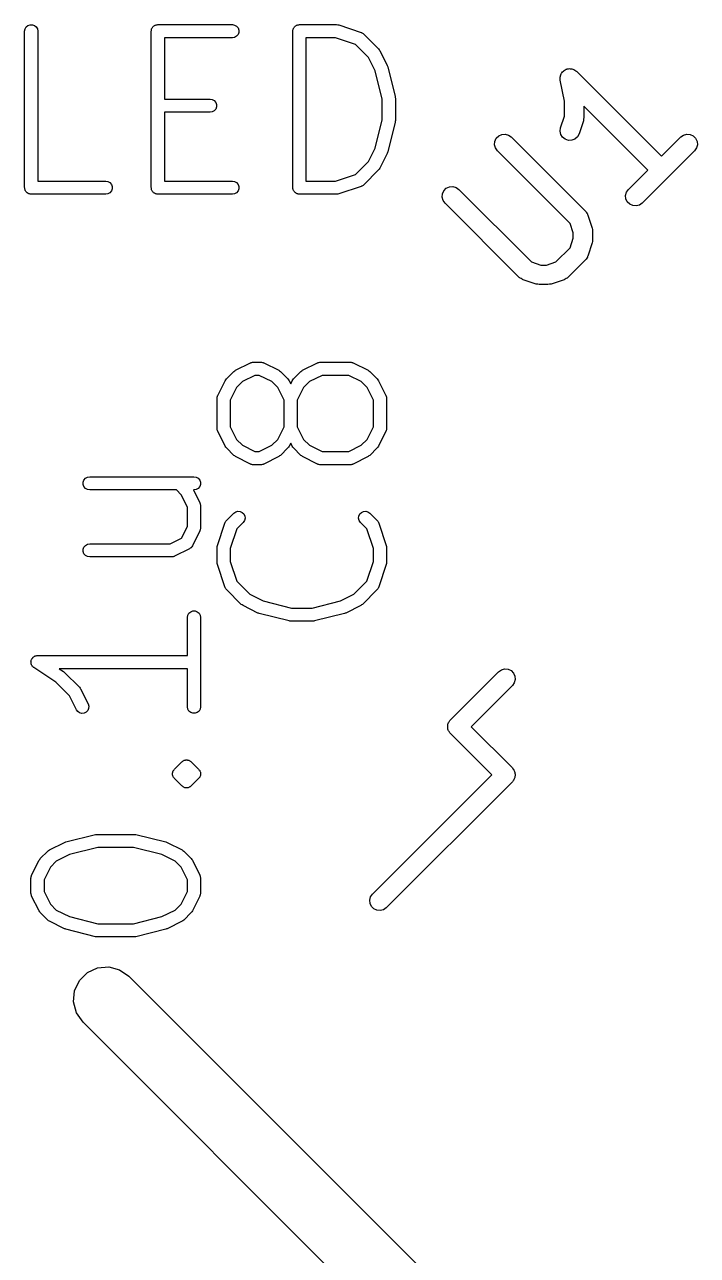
# Model space of a CAD drawing. Extents: x 0 to 76, y -93 to 16.
# Drawn here: x 15.54 to 20.72, y -75.58 to -66.09 of the extents above; entities that cross this region are included whole.
import ezdxf

# ---------------------------------------------------------------- set-up
doc = ezdxf.new("R2010")
doc.units = 0
doc.header["$MEASUREMENT"] = 0
doc.layers.add('BLACK', color=7, linetype='CONTINUOUS')

msp = doc.modelspace()

# ---------------------------------------------------------------- linework, layer by layer
at = {"layer": 'Black'}
for p, q in [((15.5365, -66.136), (15.5395, -66.1187)), ((15.5365, -67.3425), (15.5365, -66.136)), ((15.5395, -66.1187), (15.5483, -66.1034)), ((15.5483, -66.1034), (15.5619, -66.0921)), ((15.5619, -66.0921), (15.5784, -66.086)), ((15.5784, -66.086), (15.5961, -66.086)), ((15.5961, -66.086), (15.6127, -66.0921)), ((15.6127, -66.0921), (15.6262, -66.1034)), ((15.6262, -66.1034), (15.635, -66.1187)), ((15.635, -66.1187), (15.6381, -66.136)), ((15.6381, -66.136), (15.6381, -67.2917)), ((16.5132, -66.136), (16.5139, -66.1317)), ((16.5132, -67.3425), (16.5132, -66.136)), ((16.5139, -66.1272), (16.5154, -66.1231)), ((16.5139, -66.1317), (16.5139, -66.1272)), ((16.5154, -66.1231), (16.5162, -66.1187)), ((16.5162, -66.1187), (16.5184, -66.1148)), ((16.5184, -66.1148), (16.52, -66.1106)), ((16.52, -66.1106), (16.5228, -66.1072)), ((16.5228, -66.1072), (16.525, -66.1034)), ((16.525, -66.1034), (16.5284, -66.1005)), ((16.5284, -66.1005), (16.5313, -66.0971)), ((16.5313, -66.0971), (16.5351, -66.0949)), ((16.5351, -66.0949), (16.5386, -66.0921)), ((16.5386, -66.0921), (16.5427, -66.0905)), ((16.5427, -66.0905), (16.5466, -66.0883)), ((16.5466, -66.0883), (16.551, -66.0875)), ((16.551, -66.0875), (16.5551, -66.086)), ((16.5551, -66.086), (16.5596, -66.086)), ((16.5596, -66.086), (16.564, -66.0852)), ((16.564, -66.0852), (17.1385, -66.0852)), ((17.1385, -66.0852), (17.1559, -66.0883)), ((17.1559, -66.0883), (17.1711, -66.0971)), ((17.1711, -66.0971), (17.1825, -66.1106)), ((17.1825, -66.1106), (17.1885, -66.1272)), ((17.1885, -66.1449), (17.1825, -66.1614)), ((17.1885, -66.1272), (17.1885, -66.1449)), ((17.6047, -66.136), (17.6055, -66.1317)), ((17.6047, -67.3425), (17.6047, -66.136)), ((17.6055, -66.1272), (17.607, -66.1231)), ((17.6055, -66.1317), (17.6055, -66.1272)), ((17.607, -66.1231), (17.6078, -66.1187)), ((17.6078, -66.1187), (17.61, -66.1148)), ((17.61, -66.1148), (17.6116, -66.1106)), ((17.6116, -66.1106), (17.6144, -66.1072)), ((17.6144, -66.1072), (17.6166, -66.1034)), ((17.6166, -66.1034), (17.62, -66.1005)), ((17.62, -66.1005), (17.6229, -66.0971)), ((17.6229, -66.0971), (17.6267, -66.0949)), ((17.6267, -66.0949), (17.6301, -66.0921)), ((17.6301, -66.0921), (17.6343, -66.0905)), ((17.6343, -66.0905), (17.6382, -66.0883)), ((17.6382, -66.0883), (17.6425, -66.0875)), ((17.6425, -66.0875), (17.6467, -66.086)), ((17.6467, -66.086), (17.6512, -66.086)), ((17.6512, -66.086), (17.6555, -66.0852)), ((17.6555, -66.0852), (17.9428, -66.0852)), ((17.9428, -66.0852), (17.9508, -66.0867)), ((17.9508, -66.0867), (17.9589, -66.0879)), ((17.9589, -66.0879), (18.1312, -66.1453)), ((18.1312, -66.1453), (18.1338, -66.1467)), ((18.1338, -66.1467), (18.1366, -66.1475)), ((18.1366, -66.1475), (18.1415, -66.1509)), ((18.1415, -66.1509), (18.1467, -66.1537)), ((18.1467, -66.1537), (18.1487, -66.1559)), ((18.1487, -66.1559), (18.1511, -66.1576)), ((18.1511, -66.1576), (18.266, -66.2725)), ((17.1385, -66.1868), (16.6148, -66.1868)), ((16.6148, -66.1868), (16.6148, -66.6598)), ((17.1559, -66.1838), (17.1385, -66.1868)), ((17.1711, -66.175), (17.1559, -66.1838)), ((17.1825, -66.1614), (17.1711, -66.175)), ((17.7063, -66.1868), (17.7063, -67.2917)), ((17.9346, -66.1868), (17.7063, -66.1868)), ((18.0877, -66.2379), (17.9346, -66.1868)), ((18.1883, -66.3385), (18.0877, -66.2379)), ((18.2396, -66.441), (18.1883, -66.3385)), ((18.266, -66.2725), (18.2707, -66.2792)), ((18.2707, -66.2792), (18.2755, -66.2857)), ((18.2755, -66.2857), (18.333, -66.4006)), ((18.2942, -66.6594), (18.2396, -66.441)), ((18.333, -66.4006), (18.3345, -66.4059)), ((18.3345, -66.4059), (18.3368, -66.411)), ((18.3368, -66.411), (18.3943, -66.6408)), ((19.6854, -66.4504), (19.691, -66.4434)), ((19.691, -66.4434), (19.6946, -66.4412)), ((19.6946, -66.4412), (19.6975, -66.4383)), ((19.6975, -66.4383), (19.7056, -66.4345)), ((19.7056, -66.4345), (19.7133, -66.4299)), ((19.7133, -66.4299), (19.7173, -66.4291)), ((19.7173, -66.4291), (19.7211, -66.4273)), ((19.7211, -66.4273), (19.73, -66.4265)), ((19.73, -66.4265), (19.7388, -66.4248)), ((19.7388, -66.4248), (19.7429, -66.4254)), ((19.7429, -66.4254), (19.7471, -66.425)), ((19.7471, -66.425), (19.7557, -66.4273)), ((19.7557, -66.4273), (19.7646, -66.4287)), ((19.7646, -66.4287), (19.7682, -66.4307)), ((19.7682, -66.4307), (19.7722, -66.4318)), ((19.7722, -66.4318), (19.7796, -66.4369)), ((19.7796, -66.4369), (19.7874, -66.4412)), ((19.7874, -66.4412), (19.7902, -66.4443)), ((19.6658, -66.5063), (19.6666, -66.4974)), ((19.6669, -66.5103), (19.6658, -66.5063)), ((19.6664, -66.4884), (19.6677, -66.4845)), ((19.6666, -66.4974), (19.6664, -66.4884)), ((19.667, -66.5145), (19.6669, -66.5103)), ((19.6992, -66.6755), (19.667, -66.5145)), ((19.6677, -66.4845), (19.6681, -66.4803)), ((19.6681, -66.4803), (19.6719, -66.4722)), ((19.6719, -66.4722), (19.6747, -66.4637)), ((19.6747, -66.4637), (19.6773, -66.4605)), ((19.6773, -66.4605), (19.6791, -66.4567)), ((19.6791, -66.4567), (19.6854, -66.4504)), ((19.7902, -66.4443), (19.7936, -66.4467)), ((19.7936, -66.4467), (20.4476, -67.1008)), ((16.6148, -66.6598), (16.9661, -66.6598)), ((16.9661, -66.6598), (16.9835, -66.6628)), ((16.9835, -66.6628), (16.9988, -66.6717)), ((16.9988, -66.6717), (17.0101, -66.6852)), ((17.0101, -66.6852), (17.0161, -66.7017)), ((17.0161, -66.7194), (17.0101, -66.736)), ((17.0161, -66.7017), (17.0161, -66.7194)), ((18.2942, -66.8192), (18.2942, -66.6594)), ((18.3943, -66.6408), (18.3947, -66.647)), ((18.3947, -66.647), (18.3958, -66.6531)), ((18.3958, -66.6531), (18.3958, -66.8255)), ((19.6992, -66.7906), (19.6992, -66.6755)), ((20.3416, -67.2069), (19.8492, -66.7145)), ((19.8492, -66.7145), (19.8492, -66.8028)), ((16.9661, -66.7614), (16.6148, -66.7614)), ((16.6148, -66.7614), (16.6148, -67.2917)), ((16.9835, -66.7583), (16.9661, -66.7614)), ((16.9988, -66.7495), (16.9835, -66.7583)), ((17.0101, -66.736), (16.9988, -66.7495)), ((18.2396, -67.0376), (18.2942, -66.8192)), ((19.6694, -66.8801), (19.6992, -66.7906)), ((19.8471, -66.8146), (19.8453, -66.8265)), ((19.8492, -66.8028), (19.8471, -66.8146)), ((18.3943, -66.8378), (18.3368, -67.0676)), ((18.3947, -66.8316), (18.3943, -66.8378)), ((18.3958, -66.8255), (18.3947, -66.8316)), ((19.6656, -66.9059), (19.6694, -66.8801)), ((19.6708, -66.9314), (19.6656, -66.9059)), ((19.8453, -66.8265), (19.8117, -66.9275)), ((19.1607, -67.0114), (19.163, -66.9854)), ((19.1675, -67.0365), (19.1607, -67.0114)), ((19.163, -66.9854), (19.174, -66.9618)), ((19.174, -66.9618), (19.1924, -66.9434)), ((19.1924, -66.9434), (19.216, -66.9324)), ((19.216, -66.9324), (19.242, -66.9301)), ((19.242, -66.9301), (19.2671, -66.9368)), ((19.2671, -66.9368), (19.2885, -66.9518)), ((19.2885, -66.9518), (19.8609, -67.5242)), ((19.6844, -66.9536), (19.6708, -66.9314)), ((19.7048, -66.9698), (19.6844, -66.9536)), ((19.7295, -66.978), (19.7048, -66.9698)), ((19.7556, -66.9773), (19.7295, -66.978)), ((19.7798, -66.9677), (19.7556, -66.9773)), ((19.7993, -66.9504), (19.7798, -66.9677)), ((19.8117, -66.9275), (19.7993, -66.9504)), ((20.4476, -67.1008), (20.5966, -66.9518)), ((20.5966, -66.9518), (20.618, -66.9368)), ((20.618, -66.9368), (20.6431, -66.9301)), ((20.6431, -66.9301), (20.6691, -66.9324)), ((20.6691, -66.9324), (20.6927, -66.9434)), ((20.6927, -66.9434), (20.7111, -66.9618)), ((20.7111, -66.9618), (20.7221, -66.9854)), ((20.7244, -67.0114), (20.7176, -67.0365)), ((20.7221, -66.9854), (20.7244, -67.0114)), ((18.1883, -67.1401), (18.2396, -67.0376)), ((18.333, -67.078), (18.2755, -67.1929)), ((18.3345, -67.0727), (18.333, -67.078)), ((18.3368, -67.0676), (18.3345, -67.0727)), ((19.1824, -67.0579), (19.1675, -67.0365)), ((19.7423, -67.6178), (19.1824, -67.0579)), ((20.7027, -67.0579), (20.2986, -67.4619)), ((20.7176, -67.0365), (20.7027, -67.0579)), ((18.0877, -67.2407), (18.1883, -67.1401)), ((18.2707, -67.1994), (18.266, -67.2061)), ((18.2755, -67.1929), (18.2707, -67.1994)), ((15.6381, -67.2917), (16.1618, -67.2917)), ((16.1618, -67.2917), (16.1792, -67.2948)), ((16.1792, -67.2948), (16.1944, -67.3036)), ((16.6148, -67.2917), (17.1385, -67.2917)), ((17.1385, -67.2917), (17.1559, -67.2948)), ((17.1559, -67.2948), (17.1711, -67.3036)), ((17.7063, -67.2917), (17.9346, -67.2917)), ((17.9346, -67.2917), (18.0877, -67.2407)), ((18.266, -67.2061), (18.1511, -67.321)), ((20.1926, -67.3558), (20.3416, -67.2069)), ((15.5372, -67.3469), (15.5365, -67.3425)), ((15.5372, -67.3514), (15.5372, -67.3469)), ((15.5388, -67.3555), (15.5372, -67.3514)), ((15.5395, -67.3599), (15.5388, -67.3555)), ((15.5417, -67.3638), (15.5395, -67.3599)), ((15.5433, -67.3679), (15.5417, -67.3638)), ((15.5461, -67.3714), (15.5433, -67.3679)), ((15.5483, -67.3752), (15.5461, -67.3714)), ((15.5518, -67.3781), (15.5483, -67.3752)), ((15.5546, -67.3815), (15.5518, -67.3781)), ((15.5585, -67.3837), (15.5546, -67.3815)), ((15.5619, -67.3865), (15.5585, -67.3837)), ((15.566, -67.3881), (15.5619, -67.3865)), ((15.5699, -67.3903), (15.566, -67.3881)), ((15.5743, -67.3911), (15.5699, -67.3903)), ((15.5784, -67.3926), (15.5743, -67.3911)), ((15.5829, -67.3926), (15.5784, -67.3926)), ((15.5873, -67.3933), (15.5829, -67.3926)), ((16.1792, -67.3903), (16.1618, -67.3933)), ((16.1944, -67.3815), (16.1792, -67.3903)), ((16.1944, -67.3036), (16.2058, -67.3171)), ((16.2058, -67.3679), (16.1944, -67.3815)), ((16.2058, -67.3171), (16.2118, -67.3337)), ((16.2118, -67.3514), (16.2058, -67.3679)), ((16.2118, -67.3337), (16.2118, -67.3514)), ((16.5139, -67.3469), (16.5132, -67.3425)), ((16.5139, -67.3514), (16.5139, -67.3469)), ((16.5154, -67.3555), (16.5139, -67.3514)), ((16.5162, -67.3599), (16.5154, -67.3555)), ((16.5184, -67.3638), (16.5162, -67.3599)), ((16.52, -67.3679), (16.5184, -67.3638)), ((16.5228, -67.3714), (16.52, -67.3679)), ((16.525, -67.3752), (16.5228, -67.3714)), ((16.5284, -67.3781), (16.525, -67.3752)), ((16.5313, -67.3815), (16.5284, -67.3781)), ((16.5351, -67.3837), (16.5313, -67.3815)), ((16.5386, -67.3865), (16.5351, -67.3837)), ((16.5427, -67.3881), (16.5386, -67.3865)), ((16.5466, -67.3903), (16.5427, -67.3881)), ((16.551, -67.3911), (16.5466, -67.3903)), ((16.5551, -67.3926), (16.551, -67.3911)), ((16.5596, -67.3926), (16.5551, -67.3926)), ((16.564, -67.3933), (16.5596, -67.3926)), ((17.1559, -67.3903), (17.1385, -67.3933)), ((17.1711, -67.3815), (17.1559, -67.3903)), ((17.1711, -67.3036), (17.1825, -67.3171)), ((17.1825, -67.3679), (17.1711, -67.3815)), ((17.1825, -67.3171), (17.1885, -67.3337)), ((17.1885, -67.3514), (17.1825, -67.3679)), ((17.1885, -67.3337), (17.1885, -67.3514)), ((17.6055, -67.3469), (17.6047, -67.3425)), ((17.6055, -67.3514), (17.6055, -67.3469)), ((17.607, -67.3555), (17.6055, -67.3514)), ((17.6078, -67.3599), (17.607, -67.3555)), ((17.61, -67.3638), (17.6078, -67.3599)), ((17.6116, -67.3679), (17.61, -67.3638)), ((17.6144, -67.3714), (17.6116, -67.3679)), ((17.6166, -67.3752), (17.6144, -67.3714)), ((17.62, -67.3781), (17.6166, -67.3752)), ((17.6229, -67.3815), (17.62, -67.3781)), ((17.6267, -67.3837), (17.6229, -67.3815)), ((17.6301, -67.3865), (17.6267, -67.3837)), ((17.6343, -67.3881), (17.6301, -67.3865)), ((17.6382, -67.3903), (17.6343, -67.3881)), ((17.6425, -67.3911), (17.6382, -67.3903)), ((17.6467, -67.3926), (17.6425, -67.3911)), ((17.6512, -67.3926), (17.6467, -67.3926)), ((17.6555, -67.3933), (17.6512, -67.3926)), ((17.9508, -67.3919), (17.9428, -67.3933)), ((17.9589, -67.3907), (17.9508, -67.3919)), ((18.1312, -67.3333), (17.9589, -67.3907)), ((18.1338, -67.3319), (18.1312, -67.3333)), ((18.1366, -67.3311), (18.1338, -67.3319)), ((18.1415, -67.3277), (18.1366, -67.3311)), ((18.1467, -67.3249), (18.1415, -67.3277)), ((18.1487, -67.3227), (18.1467, -67.3249)), ((18.1511, -67.321), (18.1487, -67.3227)), ((18.7567, -67.4154), (18.7589, -67.3895)), ((18.7589, -67.3895), (18.7699, -67.3659)), ((18.7699, -67.3659), (18.7884, -67.3474)), ((18.7884, -67.3474), (18.812, -67.3364)), ((18.812, -67.3364), (18.8379, -67.3342)), ((18.8379, -67.3342), (18.8631, -67.3409)), ((18.8631, -67.3409), (18.8844, -67.3558)), ((18.8844, -67.3558), (19.4443, -67.9158)), ((20.1709, -67.4023), (20.1776, -67.3772)), ((20.1776, -67.3772), (20.1926, -67.3558)), ((16.1618, -67.3933), (15.5873, -67.3933)), ((17.1385, -67.3933), (16.564, -67.3933)), ((17.9428, -67.3933), (17.6555, -67.3933)), ((18.7634, -67.4406), (18.7567, -67.4154)), ((18.7784, -67.4619), (18.7634, -67.4406)), ((19.3508, -68.0343), (18.7784, -67.4619)), ((20.1732, -67.4283), (20.1709, -67.4023)), ((20.1842, -67.4519), (20.1732, -67.4283)), ((20.2026, -67.4703), (20.1842, -67.4519)), ((20.2262, -67.4813), (20.2026, -67.4703)), ((20.2521, -67.4836), (20.2262, -67.4813)), ((20.2773, -67.4769), (20.2521, -67.4836)), ((20.2986, -67.4619), (20.2773, -67.4769)), ((19.8609, -67.5242), (19.8634, -67.5277)), ((19.8634, -67.5277), (19.8666, -67.5306)), ((19.8666, -67.5306), (19.8708, -67.5383)), ((19.8708, -67.5383), (19.8758, -67.5455)), ((19.8758, -67.5455), (19.877, -67.5497)), ((19.877, -67.5497), (19.879, -67.5535)), ((19.879, -67.5535), (19.9127, -67.6545)), ((19.7665, -67.6904), (19.7423, -67.6178)), ((19.9127, -67.6545), (19.9145, -67.6664)), ((19.9145, -67.6664), (19.9165, -67.6783)), ((19.7423, -67.8061), (19.7665, -67.7334)), ((19.7665, -67.7334), (19.7665, -67.6904)), ((19.9127, -67.7693), (19.879, -67.8703)), ((19.9145, -67.7574), (19.9127, -67.7693)), ((19.9165, -67.7456), (19.9145, -67.7574)), ((19.9165, -67.6783), (19.9165, -67.7456)), ((19.6327, -67.9158), (19.7423, -67.8061)), ((19.4443, -67.9158), (19.517, -67.94)), ((19.517, -67.94), (19.56, -67.94)), ((19.56, -67.94), (19.6327, -67.9158)), ((19.8609, -67.8996), (19.7262, -68.0343)), ((19.8634, -67.8961), (19.8609, -67.8996)), ((19.8666, -67.8932), (19.8634, -67.8961)), ((19.8708, -67.8855), (19.8666, -67.8932)), ((19.8758, -67.8783), (19.8708, -67.8855)), ((19.877, -67.8741), (19.8758, -67.8783)), ((19.879, -67.8703), (19.877, -67.8741)), ((19.3543, -68.0368), (19.3508, -68.0343)), ((19.3572, -68.04), (19.3543, -68.0368)), ((19.3649, -68.0442), (19.3572, -68.04)), ((19.3721, -68.0493), (19.3649, -68.0442)), ((19.3763, -68.0504), (19.3721, -68.0493)), ((19.3801, -68.0525), (19.3763, -68.0504)), ((19.4811, -68.0861), (19.3801, -68.0525)), ((19.6969, -68.0525), (19.5959, -68.0861)), ((19.7007, -68.0504), (19.6969, -68.0525)), ((19.7049, -68.0493), (19.7007, -68.0504)), ((19.7121, -68.0442), (19.7049, -68.0493)), ((19.7198, -68.04), (19.7121, -68.0442)), ((19.7227, -68.0368), (19.7198, -68.04)), ((19.7262, -68.0343), (19.7227, -68.0368)), ((19.493, -68.0879), (19.4811, -68.0861)), ((19.5048, -68.09), (19.493, -68.0879)), ((19.5722, -68.09), (19.5048, -68.09)), ((19.584, -68.0879), (19.5722, -68.09)), ((19.5959, -68.0861), (19.584, -68.0879)), ((17.1632, -68.7513), (17.2781, -68.6938)), ((17.2781, -68.6938), (17.2809, -68.693)), ((17.2809, -68.693), (17.2835, -68.6915)), ((17.2835, -68.6915), (17.2893, -68.6905)), ((17.2893, -68.6905), (17.295, -68.6888)), ((17.295, -68.6888), (17.298, -68.689)), ((17.298, -68.689), (17.3009, -68.6885)), ((17.3009, -68.6885), (17.3583, -68.6885)), ((17.3583, -68.6885), (17.3612, -68.689)), ((17.3612, -68.689), (17.3641, -68.6888)), ((17.3641, -68.6888), (17.3698, -68.6905)), ((17.3698, -68.6905), (17.3757, -68.6915)), ((17.3757, -68.6915), (17.3782, -68.693)), ((17.3782, -68.693), (17.381, -68.6938)), ((17.381, -68.6938), (17.4959, -68.7513)), ((17.6803, -68.7513), (17.7952, -68.6938)), ((17.7952, -68.6938), (17.798, -68.693)), ((17.798, -68.693), (17.8006, -68.6915)), ((17.8006, -68.6915), (17.8064, -68.6905)), ((17.8064, -68.6905), (17.8121, -68.6888)), ((17.8121, -68.6888), (17.815, -68.689)), ((17.815, -68.689), (17.8179, -68.6885)), ((17.8179, -68.6885), (18.0477, -68.6885)), ((18.0477, -68.6885), (18.0506, -68.689)), ((18.0506, -68.689), (18.0535, -68.6888)), ((18.0535, -68.6888), (18.0593, -68.6905)), ((18.0593, -68.6905), (18.0651, -68.6915)), ((18.0651, -68.6915), (18.0676, -68.693)), ((18.0676, -68.693), (18.0705, -68.6938)), ((18.0705, -68.6938), (18.1854, -68.7513)), ((17.0926, -68.8182), (17.15, -68.7608)), ((17.15, -68.7608), (17.1567, -68.7561)), ((17.1567, -68.7561), (17.1632, -68.7513)), ((17.3128, -68.7901), (17.216, -68.8385)), ((17.3463, -68.7901), (17.3128, -68.7901)), ((17.4431, -68.8385), (17.3463, -68.7901)), ((17.4959, -68.7513), (17.5025, -68.7561)), ((17.5025, -68.7561), (17.5091, -68.7608)), ((17.5091, -68.7608), (17.5666, -68.8182)), ((17.6096, -68.8182), (17.6671, -68.7608)), ((17.6671, -68.7608), (17.6738, -68.7561)), ((17.6738, -68.7561), (17.6803, -68.7513)), ((17.8299, -68.7901), (17.7331, -68.8385)), ((18.0357, -68.7901), (17.8299, -68.7901)), ((18.1326, -68.8385), (18.0357, -68.7901)), ((18.1854, -68.7513), (18.1919, -68.7561)), ((18.1919, -68.7561), (18.1986, -68.7608)), ((18.1986, -68.7608), (18.256, -68.8182)), ((17.0256, -68.9464), (17.0831, -68.8314)), ((17.0831, -68.8314), (17.0879, -68.8249)), ((17.0879, -68.8249), (17.0926, -68.8182)), ((17.1702, -68.8843), (17.1218, -68.9811)), ((17.216, -68.8385), (17.1702, -68.8843)), ((17.4889, -68.8843), (17.4431, -68.8385)), ((17.5373, -68.9811), (17.4889, -68.8843)), ((17.5666, -68.8182), (17.5713, -68.8249)), ((17.5713, -68.8249), (17.5761, -68.8314)), ((17.5761, -68.8314), (17.5881, -68.8555)), ((17.5881, -68.8555), (17.6001, -68.8314)), ((17.6001, -68.8314), (17.605, -68.8249)), ((17.605, -68.8249), (17.6096, -68.8182)), ((17.6873, -68.8843), (17.6389, -68.9811)), ((17.7331, -68.8385), (17.6873, -68.8843)), ((18.1783, -68.8843), (18.1326, -68.8385)), ((18.2267, -68.9811), (18.1783, -68.8843)), ((18.256, -68.8182), (18.2607, -68.8249)), ((18.2607, -68.8249), (18.2655, -68.8314)), ((18.2655, -68.8314), (18.323, -68.9464)), ((17.0202, -68.9691), (17.0208, -68.9662)), ((17.0202, -69.1989), (17.0202, -68.9691)), ((17.0206, -68.9633), (17.0223, -68.9576)), ((17.0208, -68.9662), (17.0206, -68.9633)), ((17.0223, -68.9576), (17.0233, -68.9517)), ((17.0233, -68.9517), (17.0248, -68.9492)), ((17.0248, -68.9492), (17.0256, -68.9464)), ((17.1218, -68.9811), (17.1218, -69.1869)), ((17.5373, -69.1869), (17.5373, -68.9811)), ((17.6389, -68.9811), (17.6389, -69.1869)), ((18.2267, -69.1869), (18.2267, -68.9811)), ((18.323, -68.9464), (18.3238, -68.9492)), ((18.3238, -68.9492), (18.3253, -68.9517)), ((18.3253, -68.9517), (18.3263, -68.9576)), ((18.3263, -68.9576), (18.328, -68.9633)), ((18.328, -68.9633), (18.3278, -68.9662)), ((18.3278, -68.9662), (18.3283, -68.9691)), ((18.3283, -68.9691), (18.3283, -69.1989)), ((17.1218, -69.1869), (17.1703, -69.2837)), ((17.4889, -69.2837), (17.5373, -69.1869)), ((17.6389, -69.1869), (17.6873, -69.2837)), ((18.1783, -69.2837), (18.2267, -69.1869)), ((17.0208, -69.2018), (17.0202, -69.1989)), ((17.0206, -69.2047), (17.0208, -69.2018)), ((17.0223, -69.2104), (17.0206, -69.2047)), ((17.0233, -69.2163), (17.0223, -69.2104)), ((17.0248, -69.2188), (17.0233, -69.2163)), ((17.0256, -69.2216), (17.0248, -69.2188)), ((17.0831, -69.3365), (17.0256, -69.2216)), ((17.1703, -69.2837), (17.216, -69.3295)), ((17.4431, -69.3295), (17.4889, -69.2837)), ((17.6873, -69.2837), (17.7331, -69.3295)), ((18.1326, -69.3295), (18.1783, -69.2837)), ((18.323, -69.2216), (18.2655, -69.3365)), ((18.3238, -69.2188), (18.323, -69.2216)), ((18.3253, -69.2163), (18.3238, -69.2188)), ((18.3263, -69.2104), (18.3253, -69.2163)), ((18.328, -69.2047), (18.3263, -69.2104)), ((18.3283, -69.1989), (18.3278, -69.2018)), ((18.3278, -69.2018), (18.328, -69.2047)), ((17.0879, -69.343), (17.0831, -69.3365)), ((17.0926, -69.3497), (17.0879, -69.343)), ((17.15, -69.4072), (17.0926, -69.3497)), ((17.216, -69.3295), (17.3128, -69.3779)), ((17.3128, -69.3779), (17.3463, -69.3779)), ((17.3463, -69.3779), (17.4431, -69.3295)), ((17.5666, -69.3497), (17.5091, -69.4072)), ((17.5713, -69.343), (17.5666, -69.3497)), ((17.5761, -69.3365), (17.5713, -69.343)), ((17.5881, -69.3125), (17.5761, -69.3365)), ((17.6001, -69.3365), (17.5881, -69.3125)), ((17.605, -69.343), (17.6001, -69.3365)), ((17.6096, -69.3497), (17.605, -69.343)), ((17.6671, -69.4072), (17.6096, -69.3497)), ((17.7331, -69.3295), (17.8299, -69.3779)), ((17.8299, -69.3779), (18.0357, -69.3779)), ((18.0357, -69.3779), (18.1326, -69.3295)), ((18.256, -69.3497), (18.1986, -69.4072)), ((18.2607, -69.343), (18.256, -69.3497)), ((18.2655, -69.3365), (18.2607, -69.343)), ((17.1567, -69.4118), (17.15, -69.4072)), ((17.1632, -69.4167), (17.1567, -69.4118)), ((17.2781, -69.4741), (17.1632, -69.4167)), ((17.2809, -69.475), (17.2781, -69.4741)), ((17.2835, -69.4764), (17.2809, -69.475)), ((17.2893, -69.4775), (17.2835, -69.4764)), ((17.295, -69.4792), (17.2893, -69.4775)), ((17.298, -69.479), (17.295, -69.4792)), ((17.3009, -69.4795), (17.298, -69.479)), ((17.3583, -69.4795), (17.3009, -69.4795)), ((17.3612, -69.479), (17.3583, -69.4795)), ((17.3641, -69.4792), (17.3612, -69.479)), ((17.3698, -69.4775), (17.3641, -69.4792)), ((17.3757, -69.4764), (17.3698, -69.4775)), ((17.3782, -69.475), (17.3757, -69.4764)), ((17.381, -69.4741), (17.3782, -69.475)), ((17.4959, -69.4167), (17.381, -69.4741)), ((17.5025, -69.4118), (17.4959, -69.4167)), ((17.5091, -69.4072), (17.5025, -69.4118)), ((17.6738, -69.4118), (17.6671, -69.4072)), ((17.6803, -69.4167), (17.6738, -69.4118)), ((17.7952, -69.4741), (17.6803, -69.4167)), ((17.798, -69.475), (17.7952, -69.4741)), ((17.8006, -69.4764), (17.798, -69.475)), ((17.8064, -69.4775), (17.8006, -69.4764)), ((17.8121, -69.4792), (17.8064, -69.4775)), ((17.815, -69.479), (17.8121, -69.4792)), ((17.8179, -69.4795), (17.815, -69.479)), ((18.0477, -69.4795), (17.8179, -69.4795)), ((18.0506, -69.479), (18.0477, -69.4795)), ((18.0535, -69.4792), (18.0506, -69.479)), ((18.0593, -69.4775), (18.0535, -69.4792)), ((18.0651, -69.4764), (18.0593, -69.4775)), ((18.0676, -69.475), (18.0651, -69.4764)), ((18.0705, -69.4741), (18.0676, -69.475)), ((18.1854, -69.4167), (18.0705, -69.4741)), ((18.1919, -69.4118), (18.1854, -69.4167)), ((18.1986, -69.4072), (18.1919, -69.4118)), ((16.0056, -69.5841), (16.0208, -69.5753)), ((16.0208, -69.5753), (16.0382, -69.5722)), ((16.0382, -69.5722), (16.8425, -69.5722)), ((16.8425, -69.5722), (16.8599, -69.5753)), ((16.8599, -69.5753), (16.8752, -69.5841)), ((15.9882, -69.6142), (15.9942, -69.5976)), ((15.9882, -69.6319), (15.9882, -69.6142)), ((15.9942, -69.6484), (15.9882, -69.6319)), ((15.9942, -69.5976), (16.0056, -69.5841)), ((16.0056, -69.662), (15.9942, -69.6484)), ((16.0208, -69.6708), (16.0056, -69.662)), ((16.0382, -69.6738), (16.0208, -69.6708)), ((16.8599, -69.6708), (16.8425, -69.6738)), ((16.8752, -69.662), (16.8599, -69.6708)), ((16.8752, -69.5841), (16.8865, -69.5976)), ((16.8865, -69.6484), (16.8752, -69.662)), ((16.8865, -69.5976), (16.8926, -69.6142)), ((16.8926, -69.6319), (16.8865, -69.6484)), ((16.8926, -69.6142), (16.8926, -69.6319)), ((16.7066, -69.6738), (16.0382, -69.6738)), ((16.7433, -69.7106), (16.7066, -69.6738)), ((16.7917, -69.8074), (16.7433, -69.7106)), ((16.8425, -69.6738), (16.8386, -69.6738)), ((16.8386, -69.6738), (16.888, -69.7727)), ((16.7917, -69.9558), (16.7917, -69.8074)), ((16.888, -69.7727), (16.8888, -69.7755)), ((16.8888, -69.7755), (16.8903, -69.778)), ((16.8903, -69.778), (16.8913, -69.7839)), ((16.8913, -69.7839), (16.893, -69.7896)), ((16.893, -69.7896), (16.8928, -69.7925)), ((16.8928, -69.7925), (16.8933, -69.7954)), ((16.8933, -69.7954), (16.8933, -69.9678)), ((17.0926, -69.9098), (17.15, -69.8524)), ((17.15, -69.8524), (17.1645, -69.8423)), ((17.1645, -69.8423), (17.1815, -69.8377)), ((17.1815, -69.8377), (17.1991, -69.8392)), ((17.1991, -69.8392), (17.2151, -69.8467)), ((17.2151, -69.8467), (17.2276, -69.8592)), ((17.2276, -69.8592), (17.235, -69.8752)), ((18.1136, -69.8752), (18.121, -69.8592)), ((18.121, -69.8592), (18.1335, -69.8467)), ((18.1335, -69.8467), (18.1495, -69.8392)), ((18.1495, -69.8392), (18.1671, -69.8377)), ((18.1671, -69.8377), (18.1841, -69.8423)), ((18.1841, -69.8423), (18.1986, -69.8524)), ((18.1986, -69.8524), (18.256, -69.9098)), ((17.0229, -70.1021), (17.0803, -69.9297)), ((17.0803, -69.9297), (17.0817, -69.9271)), ((17.0817, -69.9271), (17.0825, -69.9243)), ((17.0825, -69.9243), (17.0859, -69.9194)), ((17.0859, -69.9194), (17.0887, -69.9142)), ((17.0887, -69.9142), (17.0909, -69.9122)), ((17.0909, -69.9122), (17.0926, -69.9098)), ((17.2219, -69.9242), (17.1729, -69.9732)), ((17.232, -69.9098), (17.2219, -69.9242)), ((17.2366, -69.8927), (17.232, -69.9098)), ((17.235, -69.8752), (17.2366, -69.8927)), ((18.112, -69.8927), (18.1136, -69.8752)), ((18.1166, -69.9098), (18.112, -69.8927)), ((18.1267, -69.9242), (18.1166, -69.9098)), ((18.1757, -69.9732), (18.1267, -69.9242)), ((18.256, -69.9098), (18.2577, -69.9122)), ((18.2577, -69.9122), (18.2599, -69.9142)), ((18.2599, -69.9142), (18.2627, -69.9194)), ((18.2627, -69.9194), (18.2661, -69.9243)), ((18.2661, -69.9243), (18.2669, -69.9271)), ((18.2669, -69.9271), (18.2683, -69.9297)), ((18.2683, -69.9297), (18.3257, -70.1021)), ((16.6582, -70.0893), (16.7472, -70.0448)), ((16.7472, -70.0448), (16.7917, -69.9558)), ((16.888, -69.9905), (16.8305, -70.1054)), ((16.8888, -69.9877), (16.888, -69.9905)), ((16.8903, -69.9851), (16.8888, -69.9877)), ((16.8913, -69.9793), (16.8903, -69.9851)), ((16.893, -69.9736), (16.8913, -69.9793)), ((16.8933, -69.9678), (16.8928, -69.9706)), ((16.8928, -69.9706), (16.893, -69.9736)), ((17.1729, -69.9732), (17.1218, -70.1264)), ((18.2267, -70.1264), (18.1757, -69.9732)), ((15.9882, -70.1313), (15.9942, -70.1147)), ((15.9882, -70.1489), (15.9882, -70.1313)), ((15.9942, -70.1147), (16.0056, -70.1012)), ((16.0056, -70.1012), (16.0208, -70.0924)), ((16.0208, -70.0924), (16.0382, -70.0893)), ((16.0382, -70.0893), (16.6582, -70.0893)), ((16.8078, -70.1281), (16.6929, -70.1856)), ((16.8138, -70.1237), (16.8078, -70.1281)), ((16.82, -70.1196), (16.8138, -70.1237)), ((16.8209, -70.1184), (16.82, -70.1196)), ((16.822, -70.1176), (16.8209, -70.1184)), ((16.8261, -70.1114), (16.822, -70.1176)), ((16.8305, -70.1054), (16.8261, -70.1114)), ((17.0202, -70.1181), (17.0217, -70.1101)), ((17.0202, -70.233), (17.0202, -70.1181)), ((17.0217, -70.1101), (17.0229, -70.1021)), ((17.1218, -70.1264), (17.1218, -70.2248)), ((18.2267, -70.2248), (18.2267, -70.1264)), ((18.3257, -70.1021), (18.3269, -70.1101)), ((18.3269, -70.1101), (18.3283, -70.1181)), ((18.3283, -70.1181), (18.3283, -70.233)), ((15.9942, -70.1655), (15.9882, -70.1489)), ((16.0056, -70.179), (15.9942, -70.1655)), ((16.0208, -70.1879), (16.0056, -70.179)), ((16.0382, -70.1909), (16.0208, -70.1879)), ((16.6702, -70.1909), (16.0382, -70.1909)), ((16.6731, -70.1904), (16.6702, -70.1909)), ((16.676, -70.1906), (16.6731, -70.1904)), ((16.6817, -70.1889), (16.676, -70.1906)), ((16.6876, -70.1879), (16.6817, -70.1889)), ((16.6901, -70.1864), (16.6876, -70.1879)), ((16.6929, -70.1856), (16.6901, -70.1864)), ((17.0217, -70.241), (17.0202, -70.233)), ((17.1218, -70.2248), (17.1729, -70.3779)), ((18.1757, -70.3779), (18.2267, -70.2248)), ((18.3283, -70.233), (18.3269, -70.241)), ((17.0229, -70.2491), (17.0217, -70.241)), ((17.0803, -70.4214), (17.0229, -70.2491)), ((18.3257, -70.2491), (18.2683, -70.4214)), ((18.3269, -70.241), (18.3257, -70.2491)), ((17.0817, -70.424), (17.0803, -70.4214)), ((17.0825, -70.4268), (17.0817, -70.424)), ((17.0859, -70.4317), (17.0825, -70.4268)), ((17.1729, -70.3779), (17.2735, -70.4785)), ((18.0751, -70.4785), (18.1757, -70.3779)), ((18.2661, -70.4269), (18.2627, -70.4317)), ((18.2669, -70.424), (18.2661, -70.4269)), ((18.2683, -70.4214), (18.2669, -70.424)), ((17.0887, -70.437), (17.0859, -70.4317)), ((17.0909, -70.4389), (17.0887, -70.437)), ((17.0926, -70.4413), (17.0909, -70.4389)), ((17.2075, -70.5562), (17.0926, -70.4413)), ((17.2735, -70.4785), (17.376, -70.5298)), ((17.9726, -70.5298), (18.0751, -70.4785)), ((18.256, -70.4413), (18.1411, -70.5562)), ((18.2577, -70.4389), (18.256, -70.4413)), ((18.2599, -70.437), (18.2577, -70.4389)), ((18.2627, -70.4317), (18.2599, -70.437)), ((16.8036, -70.6245), (16.8171, -70.6132)), ((16.8171, -70.6132), (16.8337, -70.6072)), ((16.8337, -70.6072), (16.8514, -70.6072)), ((16.8514, -70.6072), (16.8679, -70.6132)), ((16.8679, -70.6132), (16.8815, -70.6245)), ((17.2142, -70.5609), (17.2075, -70.5562)), ((17.2207, -70.5657), (17.2142, -70.5609)), ((17.3356, -70.6232), (17.2207, -70.5657)), ((17.376, -70.5298), (17.5944, -70.5844)), ((17.5944, -70.5844), (17.7542, -70.5844)), ((17.7542, -70.5844), (17.9726, -70.5298)), ((18.1279, -70.5657), (18.013, -70.6232)), ((18.1345, -70.5609), (18.1279, -70.5657)), ((18.1411, -70.5562), (18.1345, -70.5609)), ((16.7917, -70.6572), (16.7948, -70.6398)), ((16.7917, -70.9511), (16.7917, -70.6572)), ((16.7948, -70.6398), (16.8036, -70.6245)), ((16.8815, -70.6245), (16.8903, -70.6398)), ((16.8903, -70.6398), (16.8933, -70.6572)), ((16.8933, -70.6572), (16.8933, -71.3466)), ((17.3409, -70.6248), (17.3356, -70.6232)), ((17.346, -70.627), (17.3409, -70.6248)), ((17.5758, -70.6845), (17.346, -70.627)), ((17.582, -70.6849), (17.5758, -70.6845)), ((17.5881, -70.686), (17.582, -70.6849)), ((17.7605, -70.686), (17.5881, -70.686)), ((17.7666, -70.6849), (17.7605, -70.686)), ((17.7728, -70.6845), (17.7666, -70.6849)), ((18.0026, -70.627), (17.7728, -70.6845)), ((18.0077, -70.6248), (18.0026, -70.627)), ((18.013, -70.6232), (18.0077, -70.6248)), ((15.5854, -70.9986), (15.586, -70.9959)), ((15.586, -71.0047), (15.5854, -70.9986)), ((15.586, -70.9931), (15.5881, -70.9874)), ((15.586, -70.9959), (15.586, -70.9931)), ((15.5881, -70.9874), (15.5895, -70.9815)), ((15.5895, -70.9815), (15.5911, -70.9791)), ((15.5911, -70.9791), (15.5921, -70.9765)), ((15.5921, -70.9765), (15.596, -70.9719)), ((15.596, -70.9719), (15.5993, -70.9668)), ((15.5993, -70.9668), (15.6016, -70.9651)), ((15.6016, -70.9651), (15.6034, -70.963)), ((15.6034, -70.963), (15.6086, -70.96)), ((15.6086, -70.96), (15.6135, -70.9564)), ((15.6135, -70.9564), (15.6162, -70.9556)), ((15.6162, -70.9556), (15.6187, -70.9542)), ((15.6187, -70.9542), (15.6246, -70.9531)), ((15.6246, -70.9531), (15.6305, -70.9514)), ((15.6305, -70.9514), (15.6333, -70.9516)), ((15.6333, -70.9516), (15.636, -70.9511)), ((15.636, -70.9511), (16.7917, -70.9511)), ((15.586, -71.0107), (15.586, -71.0047)), ((15.587, -71.0134), (15.586, -71.0107)), ((15.5873, -71.0162), (15.587, -71.0134)), ((15.59, -71.0216), (15.5873, -71.0162)), ((15.5921, -71.0273), (15.59, -71.0216)), ((15.5939, -71.0295), (15.5921, -71.0273)), ((15.5951, -71.032), (15.5939, -71.0295)), ((15.5995, -71.0362), (15.5951, -71.032)), ((15.6034, -71.0408), (15.5995, -71.0362)), ((15.6058, -71.0422), (15.6034, -71.0408)), ((15.6079, -71.0442), (15.6058, -71.0422)), ((15.776, -71.1563), (15.6079, -71.0442)), ((16.7917, -71.0527), (15.8038, -71.0527)), ((15.8038, -71.0527), (15.8366, -71.0745)), ((15.8366, -71.0745), (15.8402, -71.078)), ((15.8402, -71.078), (15.8443, -71.0809)), ((15.8443, -71.0809), (15.9592, -71.1958)), ((16.7917, -71.3466), (16.7917, -71.0527)), ((18.8204, -71.447), (19.1917, -71.0757)), ((19.1917, -71.0757), (19.213, -71.0608)), ((19.213, -71.0608), (19.2382, -71.0541)), ((19.2382, -71.0541), (19.2641, -71.0563)), ((19.2641, -71.0563), (19.2877, -71.0673)), ((19.2877, -71.0673), (19.3061, -71.0858)), ((19.3061, -71.0858), (19.3172, -71.1094)), ((15.8816, -71.2618), (15.776, -71.1563)), ((19.2977, -71.1818), (18.9795, -71.5)), ((19.3127, -71.1605), (19.2977, -71.1818)), ((19.3194, -71.1353), (19.3127, -71.1605)), ((19.3172, -71.1094), (19.3194, -71.1353)), ((15.9353, -71.3693), (15.8816, -71.2618)), ((15.9592, -71.1958), (15.9639, -71.2025)), ((15.9639, -71.2025), (15.9687, -71.209)), ((15.9687, -71.209), (16.0262, -71.3239)), ((15.9458, -71.3835), (15.9353, -71.3693)), ((16.0232, -71.3746), (16.011, -71.3874)), ((16.0302, -71.3584), (16.0232, -71.3746)), ((16.0262, -71.3239), (16.0312, -71.3408)), ((16.0312, -71.3408), (16.0302, -71.3584)), ((16.7948, -71.364), (16.7917, -71.3466)), ((16.8036, -71.3793), (16.7948, -71.364)), ((16.8171, -71.3906), (16.8036, -71.3793)), ((16.8815, -71.3793), (16.8679, -71.3906)), ((16.8903, -71.364), (16.8815, -71.3793)), ((16.8933, -71.3466), (16.8903, -71.364)), ((15.9606, -71.3932), (15.9458, -71.3835)), ((15.9777, -71.3973), (15.9606, -71.3932)), ((15.9952, -71.3953), (15.9777, -71.3973)), ((16.011, -71.3874), (15.9952, -71.3953)), ((16.8337, -71.3966), (16.8171, -71.3906)), ((16.8514, -71.3966), (16.8337, -71.3966)), ((16.8679, -71.3906), (16.8514, -71.3966)), ((18.8038, -71.4746), (18.8055, -71.4683)), ((18.8055, -71.4683), (18.8093, -71.4629)), ((18.8093, -71.4629), (18.812, -71.457)), ((18.812, -71.457), (18.8167, -71.4523)), ((18.8167, -71.4523), (18.8204, -71.447)), ((18.7988, -71.4935), (18.8005, -71.4871)), ((18.7993, -71.5), (18.7988, -71.4935)), ((18.7988, -71.5065), (18.7993, -71.5)), ((18.8005, -71.5129), (18.7988, -71.5065)), ((18.8005, -71.4871), (18.801, -71.4806)), ((18.801, -71.5194), (18.8005, -71.5129)), ((18.801, -71.4806), (18.8038, -71.4746)), ((18.8038, -71.5254), (18.801, -71.5194)), ((18.8055, -71.5317), (18.8038, -71.5254)), ((18.8093, -71.5371), (18.8055, -71.5317)), ((18.812, -71.543), (18.8093, -71.5371)), ((18.8167, -71.5477), (18.812, -71.543)), ((18.8204, -71.553), (18.8167, -71.5477)), ((19.1386, -71.8712), (18.8204, -71.553)), ((18.9795, -71.5), (19.2977, -71.8182)), ((16.7636, -71.7602), (16.7679, -71.759)), ((16.7679, -71.759), (16.7719, -71.7572)), ((16.7719, -71.7572), (16.7764, -71.7568)), ((16.7764, -71.7568), (16.7807, -71.7556)), ((16.7807, -71.7556), (16.7851, -71.756)), ((16.7851, -71.756), (16.7895, -71.7556)), ((16.7895, -71.7556), (16.7938, -71.7568)), ((16.7938, -71.7568), (16.7982, -71.7572)), ((16.7982, -71.7572), (16.8023, -71.759)), ((16.8023, -71.759), (16.8066, -71.7602)), ((16.6776, -71.8549), (16.6784, -71.8528)), ((16.6784, -71.8528), (16.6786, -71.8505)), ((16.6786, -71.8505), (16.6805, -71.8465)), ((16.6805, -71.8465), (16.6816, -71.8422)), ((16.6816, -71.8422), (16.6829, -71.8404)), ((16.6829, -71.8404), (16.6836, -71.8383)), ((16.6836, -71.8383), (16.6851, -71.8366)), ((16.6851, -71.8366), (16.686, -71.8346)), ((16.686, -71.8346), (16.6892, -71.8314)), ((16.6892, -71.8314), (16.6917, -71.8278)), ((16.6917, -71.8278), (16.7492, -71.7703)), ((16.7492, -71.7703), (16.7528, -71.7678)), ((16.7528, -71.7678), (16.756, -71.7646)), ((16.756, -71.7646), (16.76, -71.7627)), ((16.76, -71.7627), (16.7636, -71.7602)), ((16.8066, -71.7602), (16.8102, -71.7627)), ((16.8102, -71.7627), (16.8142, -71.7646)), ((16.8142, -71.7646), (16.8174, -71.7678)), ((16.8174, -71.7678), (16.821, -71.7703)), ((16.821, -71.7703), (16.8785, -71.8278)), ((16.8785, -71.8278), (16.881, -71.8314)), ((16.881, -71.8314), (16.8842, -71.8346)), ((16.8842, -71.8346), (16.8851, -71.8366)), ((16.8851, -71.8366), (16.8865, -71.8383)), ((16.8865, -71.8383), (16.8873, -71.8404)), ((16.8873, -71.8404), (16.8886, -71.8422)), ((16.8886, -71.8422), (16.8897, -71.8465)), ((16.8897, -71.8465), (16.8916, -71.8505)), ((16.8916, -71.8505), (16.8918, -71.8528)), ((16.8918, -71.8528), (16.8926, -71.8549)), ((19.2977, -71.8182), (19.3015, -71.8236)), ((19.3015, -71.8236), (19.3061, -71.8282)), ((19.3061, -71.8282), (19.3089, -71.8342)), ((19.3089, -71.8342), (19.3127, -71.8395)), ((19.3127, -71.8395), (19.3144, -71.8459)), ((19.3144, -71.8459), (19.3172, -71.8518)), ((19.3172, -71.8518), (19.3177, -71.8584)), ((16.677, -71.8593), (16.6776, -71.8571)), ((16.6774, -71.8637), (16.677, -71.8593)), ((16.677, -71.8681), (16.6774, -71.8637)), ((16.6776, -71.8703), (16.677, -71.8681)), ((16.6776, -71.8571), (16.6776, -71.8549)), ((16.6776, -71.8725), (16.6776, -71.8703)), ((16.6784, -71.8746), (16.6776, -71.8725)), ((16.6786, -71.8768), (16.6784, -71.8746)), ((16.6805, -71.8809), (16.6786, -71.8768)), ((16.6816, -71.8852), (16.6805, -71.8809)), ((16.6829, -71.887), (16.6816, -71.8852)), ((16.6836, -71.8891), (16.6829, -71.887)), ((16.6851, -71.8908), (16.6836, -71.8891)), ((16.686, -71.8928), (16.6851, -71.8908)), ((16.6892, -71.896), (16.686, -71.8928)), ((16.6917, -71.8996), (16.6892, -71.896)), ((16.7492, -71.9571), (16.6917, -71.8996)), ((16.8785, -71.8996), (16.821, -71.9571)), ((16.881, -71.896), (16.8785, -71.8996)), ((16.8842, -71.8928), (16.881, -71.896)), ((16.8851, -71.8908), (16.8842, -71.8928)), ((16.8865, -71.8891), (16.8851, -71.8908)), ((16.8873, -71.887), (16.8865, -71.8891)), ((16.8886, -71.8852), (16.8873, -71.887)), ((16.8897, -71.8809), (16.8886, -71.8852)), ((16.8916, -71.8768), (16.8897, -71.8809)), ((16.8918, -71.8746), (16.8916, -71.8768)), ((16.8926, -71.8725), (16.8918, -71.8746)), ((16.8926, -71.8549), (16.8926, -71.8571)), ((16.8926, -71.8571), (16.8932, -71.8593)), ((16.8932, -71.8681), (16.8926, -71.8703)), ((16.8926, -71.8703), (16.8926, -71.8725)), ((16.8932, -71.8593), (16.8928, -71.8637)), ((16.8928, -71.8637), (16.8932, -71.8681)), ((18.2194, -72.7905), (19.1386, -71.8712)), ((19.2977, -71.9243), (18.3255, -72.8965)), ((19.3015, -71.9189), (19.2977, -71.9243)), ((19.3061, -71.9142), (19.3015, -71.9189)), ((19.3089, -71.9083), (19.3061, -71.9142)), ((19.3127, -71.9029), (19.3089, -71.9083)), ((19.3144, -71.8966), (19.3127, -71.9029)), ((19.3172, -71.8906), (19.3144, -71.8966)), ((19.3177, -71.8841), (19.3172, -71.8906)), ((19.3177, -71.8584), (19.3194, -71.8647)), ((19.3194, -71.8778), (19.3177, -71.8841)), ((19.3194, -71.8647), (19.3188, -71.8712)), ((19.3188, -71.8712), (19.3194, -71.8778)), ((16.7528, -71.9596), (16.7492, -71.9571)), ((16.756, -71.9628), (16.7528, -71.9596)), ((16.76, -71.9646), (16.756, -71.9628)), ((16.7636, -71.9672), (16.76, -71.9646)), ((16.7679, -71.9683), (16.7636, -71.9672)), ((16.7719, -71.9702), (16.7679, -71.9683)), ((16.7764, -71.9706), (16.7719, -71.9702)), ((16.7807, -71.9717), (16.7764, -71.9706)), ((16.7851, -71.9714), (16.7807, -71.9717)), ((16.7895, -71.9717), (16.7851, -71.9714)), ((16.7938, -71.9706), (16.7895, -71.9717)), ((16.7982, -71.9702), (16.7938, -71.9706)), ((16.8023, -71.9683), (16.7982, -71.9702)), ((16.8066, -71.9672), (16.8023, -71.9683)), ((16.8102, -71.9646), (16.8066, -71.9672)), ((16.8142, -71.9628), (16.8102, -71.9646)), ((16.8174, -71.9596), (16.8142, -71.9628)), ((16.821, -71.9571), (16.8174, -71.9596)), ((15.7282, -72.4502), (15.8431, -72.3928)), ((15.8431, -72.3928), (15.8485, -72.3912)), ((15.8485, -72.3912), (15.8535, -72.3889)), ((15.8535, -72.3889), (16.0833, -72.3315)), ((16.0833, -72.3315), (16.0895, -72.331)), ((16.0895, -72.331), (16.0957, -72.33)), ((16.0957, -72.33), (16.3829, -72.33)), ((16.3829, -72.33), (16.3891, -72.331)), ((16.3891, -72.331), (16.3953, -72.3315)), ((16.3953, -72.3315), (16.6251, -72.3889)), ((16.6251, -72.3889), (16.6301, -72.3912)), ((16.6301, -72.3912), (16.6355, -72.3928)), ((16.6355, -72.3928), (16.7504, -72.4502)), ((15.6529, -72.5239), (15.6576, -72.5172)), ((15.6576, -72.5172), (15.715, -72.4597)), ((15.715, -72.4597), (15.7217, -72.4551)), ((15.7217, -72.4551), (15.7282, -72.4502)), ((15.8836, -72.4861), (15.781, -72.5374)), ((16.1019, -72.4316), (15.8836, -72.4861)), ((16.3767, -72.4316), (16.1019, -72.4316)), ((16.595, -72.4861), (16.3767, -72.4316)), ((16.6976, -72.5374), (16.595, -72.4861)), ((16.7504, -72.4502), (16.7569, -72.4551)), ((16.7569, -72.4551), (16.7636, -72.4597)), ((16.7636, -72.4597), (16.821, -72.5172)), ((16.821, -72.5172), (16.8257, -72.5239)), ((15.5906, -72.6453), (15.6481, -72.5304)), ((15.6481, -72.5304), (15.6529, -72.5239)), ((15.7353, -72.5832), (15.6868, -72.68)), ((15.781, -72.5374), (15.7353, -72.5832)), ((16.7433, -72.5832), (16.6976, -72.5374)), ((16.7917, -72.68), (16.7433, -72.5832)), ((16.8257, -72.5239), (16.8305, -72.5304)), ((16.8305, -72.5304), (16.888, -72.6453)), ((15.5852, -72.668), (15.5858, -72.6651)), ((15.5852, -72.7829), (15.5852, -72.668)), ((15.5856, -72.6622), (15.5873, -72.6565)), ((15.5858, -72.6651), (15.5856, -72.6622)), ((15.5873, -72.6565), (15.5883, -72.6506)), ((15.5883, -72.6506), (15.5898, -72.6481)), ((15.5898, -72.6481), (15.5906, -72.6453)), ((15.6868, -72.68), (15.6868, -72.7709)), ((16.7917, -72.7709), (16.7917, -72.68)), ((16.888, -72.6453), (16.8888, -72.6481)), ((16.8888, -72.6481), (16.8903, -72.6506)), ((16.8903, -72.6506), (16.8913, -72.6565)), ((16.8913, -72.6565), (16.893, -72.6622)), ((16.893, -72.6622), (16.8928, -72.6651)), ((16.8928, -72.6651), (16.8933, -72.668)), ((16.8933, -72.668), (16.8933, -72.7829)), ((15.5858, -72.7858), (15.5852, -72.7829)), ((15.5856, -72.7887), (15.5858, -72.7858)), ((15.5873, -72.7944), (15.5856, -72.7887)), ((15.5883, -72.8003), (15.5873, -72.7944)), ((15.5898, -72.8028), (15.5883, -72.8003)), ((15.5906, -72.8056), (15.5898, -72.8028)), ((15.6868, -72.7709), (15.7352, -72.8677)), ((16.7433, -72.8677), (16.7917, -72.7709)), ((16.8888, -72.8028), (16.888, -72.8056)), ((16.8903, -72.8003), (16.8888, -72.8028)), ((16.8913, -72.7944), (16.8903, -72.8003)), ((16.893, -72.7887), (16.8913, -72.7944)), ((16.8933, -72.7829), (16.8928, -72.7858)), ((16.8928, -72.7858), (16.893, -72.7887)), ((18.2045, -72.8118), (18.2194, -72.7905)), ((15.6481, -72.9206), (15.5906, -72.8056)), ((15.7352, -72.8677), (15.781, -72.9135)), ((16.6976, -72.9135), (16.7433, -72.8677)), ((16.888, -72.8056), (16.8305, -72.9206)), ((18.1977, -72.837), (18.2045, -72.8118)), ((18.2, -72.8629), (18.1977, -72.837)), ((18.211, -72.8865), (18.2, -72.8629)), ((18.2294, -72.9049), (18.211, -72.8865)), ((18.3255, -72.8965), (18.3041, -72.9115)), ((15.6529, -72.9271), (15.6481, -72.9206)), ((15.6576, -72.9338), (15.6529, -72.9271)), ((15.715, -72.9912), (15.6576, -72.9338)), ((15.7217, -72.9959), (15.715, -72.9912)), ((15.781, -72.9135), (15.8836, -72.9648)), ((15.8836, -72.9648), (16.1019, -73.0194)), ((16.3767, -73.0194), (16.595, -72.9648)), ((16.595, -72.9648), (16.6976, -72.9135)), ((16.7636, -72.9912), (16.7569, -72.9959)), ((16.821, -72.9338), (16.7636, -72.9912)), ((16.8257, -72.9271), (16.821, -72.9338)), ((16.8305, -72.9206), (16.8257, -72.9271)), ((18.253, -72.9159), (18.2294, -72.9049)), ((18.279, -72.9182), (18.253, -72.9159)), ((18.3041, -72.9115), (18.279, -72.9182)), ((15.7282, -73.0007), (15.7217, -72.9959)), ((15.8431, -73.0582), (15.7282, -73.0007)), ((15.8485, -73.0598), (15.8431, -73.0582)), ((15.8535, -73.062), (15.8485, -73.0598)), ((16.0833, -73.1195), (15.8535, -73.062)), ((16.1019, -73.0194), (16.3767, -73.0194)), ((16.6251, -73.062), (16.3953, -73.1195)), ((16.6301, -73.0598), (16.6251, -73.062)), ((16.6355, -73.0582), (16.6301, -73.0598)), ((16.7504, -73.0007), (16.6355, -73.0582)), ((16.7569, -72.9959), (16.7504, -73.0007)), ((16.0895, -73.1199), (16.0833, -73.1195)), ((16.0957, -73.121), (16.0895, -73.1199)), ((16.3829, -73.121), (16.0957, -73.121)), ((16.3891, -73.1199), (16.3829, -73.121)), ((16.3953, -73.1195), (16.3891, -73.1199)), ((16.0202, -73.3961), (16.0989, -73.3594)), ((16.0989, -73.3594), (16.1854, -73.3518)), ((16.1854, -73.3518), (16.2693, -73.3743)), ((15.9221, -73.5362), (15.9588, -73.4575)), ((15.9588, -73.4575), (16.0202, -73.3961)), ((16.2693, -73.3743), (16.3404, -73.4241)), ((16.3404, -73.4241), (19.8759, -76.9596)), ((15.9146, -73.6227), (15.9221, -73.5362)), ((15.937, -73.7065), (15.9146, -73.6227)), ((15.9868, -73.7776), (15.937, -73.7065)), ((19.5224, -77.3132), (15.9868, -73.7776))]:
    msp.add_line(p, q, dxfattribs=at)

doc.saveas('drawing.dxf')
